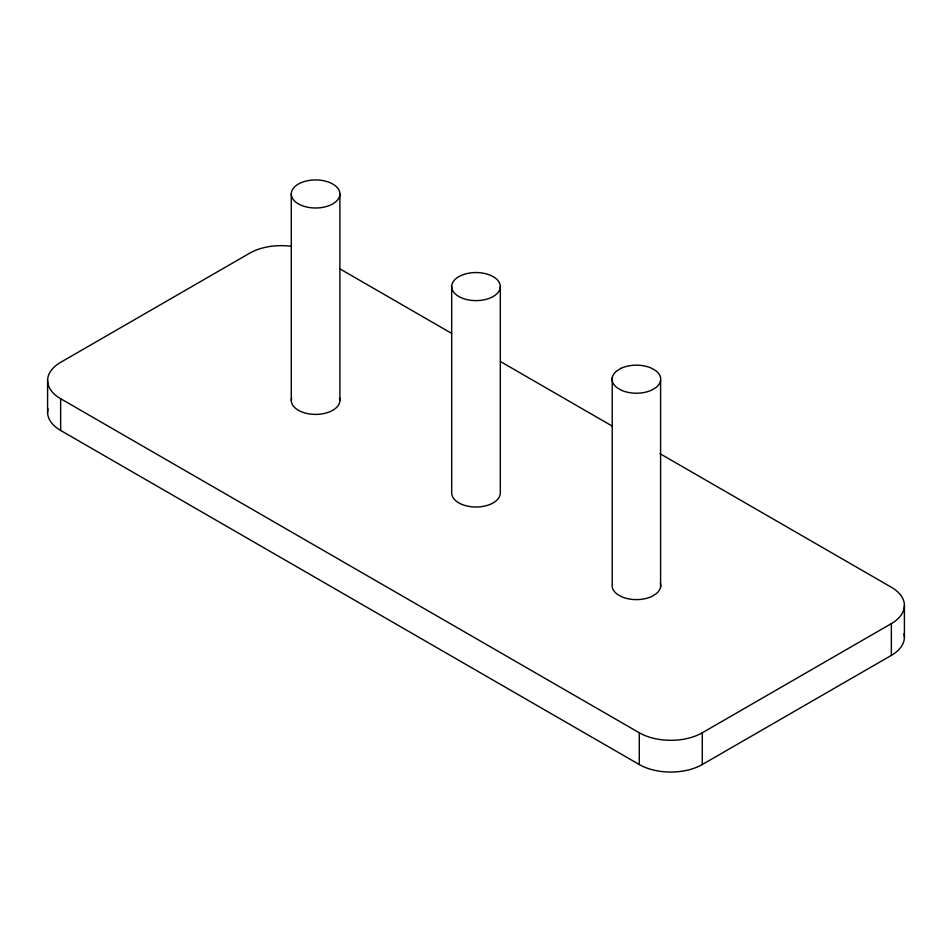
<?xml version="1.0" encoding="UTF-8"?>
<svg xmlns="http://www.w3.org/2000/svg" width="952" height="952" viewBox="0 0 952 952"><rect width="100%" height="100%" fill="white"/><g stroke="black" fill="none" stroke-linecap="round" stroke-linejoin="round"><path stroke-width="1.43" d="M291.336 246.318A44.566 25.728 0 0 0 249.71 253.172L60.654 362.331A44.566 25.728 0 0 0 60.654 398.709L639.28 732.778A44.566 25.728 0 0 0 702.29 732.778L891.346 623.631A44.566 25.728 0 0 0 891.346 587.241L659.903 453.616M47.981 408.92A44.566 25.728 0 0 0 60.654 430.459L639.28 764.527A44.566 25.728 0 0 0 702.29 764.527L891.346 655.381A44.566 25.728 0 0 0 904.019 633.83M339.733 268.761L451.593 333.355M500.454 361.558L612.326 426.151M904.4 605.436L904.4 637.186M891.346 623.631L891.346 655.381M702.29 732.778L702.29 764.527M660.593 380.598L660.593 586.991M639.28 732.778L639.28 764.527M612.231 377.789L612.231 584.183A24.312 14.03 0 0 0 617.598 594.465L622.215 596.975A24.312 14.03 0 0 0 651.799 596.452L656.142 593.786A24.312 14.03 0 0 0 660.402 583.326M500.312 286.576A24.312 14.03 0 0 1 463.85 298.738A24.312 14.03 0 0 1 463.85 274.426A24.312 14.03 0 0 1 500.312 286.576L500.312 492.981A24.312 14.03 0 0 1 476 507.011A24.312 14.03 0 0 1 451.688 492.981L451.688 286.576M339.9 193.97A24.312 14.03 0 0 1 303.438 206.12A24.312 14.03 0 0 1 303.438 181.82A24.312 14.03 0 0 1 339.9 193.97L339.9 400.364M291.288 193.97L291.288 400.364M60.654 398.709L60.654 430.459M47.6 380.514L47.6 412.275M339.531 397.924A24.312 14.03 0 0 1 315.588 414.394A24.312 14.03 0 0 1 291.657 397.924M621.025 368.329L616.682 370.994A24.312 14.03 0 0 0 617.598 388.071L622.215 390.582A24.312 14.03 0 0 0 651.799 390.058L656.142 387.393A24.312 14.03 0 0 0 655.226 370.316L650.609 367.805A24.312 14.03 0 0 0 621.025 368.329"/></g></svg>
